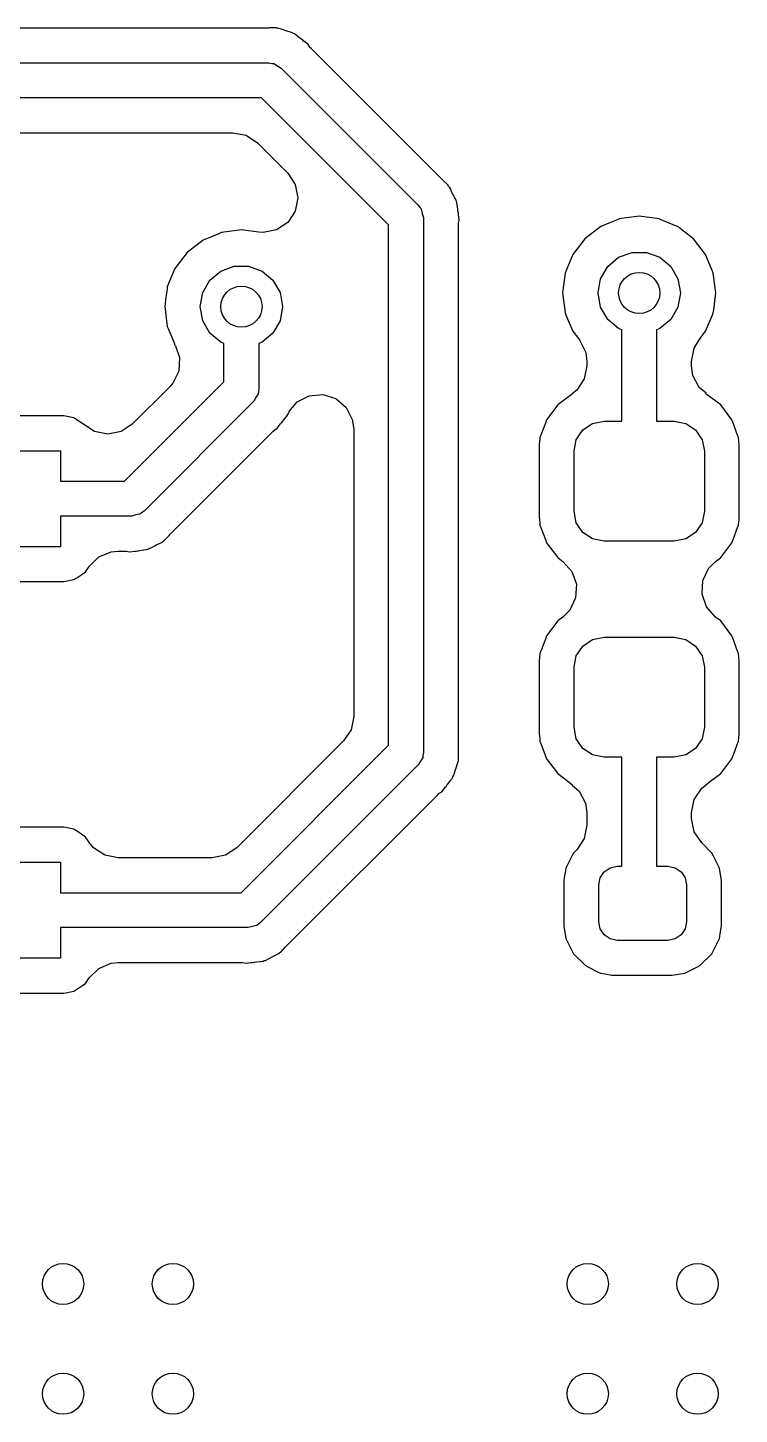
# Model space of a CAD drawing. Extents: x 0.99 to 4.24, y -7.27 to -4.02.
# Drawn here: x 1.3954 to 1.5996, y -5.4301 to -5.0321 of the extents above; entities that cross this region are included whole.
import ezdxf

# ---------------------------------------------------------------- set-up
doc = ezdxf.new("R2010")
doc.units = 0
doc.header["$MEASUREMENT"] = 0
doc.layers.add('BLACK', color=7, linetype='CONTINUOUS')

msp = doc.modelspace()

# ---------------------------------------------------------------- linework, layer by layer
at = {"layer": 'BLACK', "linetype": 'CONTINUOUS'}
for p, q in [((1.46405, -5.03222), (1.32137, -5.03222)), ((1.46444, -5.03222), (1.46405, -5.03222)), ((1.46464, -5.03221), (1.46444, -5.03222)), ((1.46648, -5.03214), (1.46464, -5.03221)), ((1.46677, -5.03222), (1.46648, -5.03214)), ((1.46696, -5.03222), (1.46677, -5.03222)), ((1.46718, -5.03224), (1.46696, -5.03222)), ((1.46778, -5.03245), (1.46718, -5.03224)), ((1.46899, -5.03288), (1.46778, -5.03245)), ((1.46944, -5.03302), (1.46899, -5.03288)), ((1.47048, -5.03333), (1.46944, -5.03302)), ((1.47127, -5.03357), (1.47048, -5.03333)), ((1.47048, -5.03333), (1.47048, -5.03333)), ((1.47156, -5.03378), (1.47127, -5.03357)), ((1.4719, -5.0339), (1.47156, -5.03378)), ((1.4734, -5.03508), (1.4719, -5.0339)), ((1.47378, -5.03536), (1.4734, -5.03508)), ((1.47431, -5.03574), (1.47378, -5.03536)), ((1.47455, -5.03599), (1.47431, -5.03574)), ((1.47459, -5.03602), (1.47455, -5.03599)), ((1.47583, -5.037), (1.47459, -5.03602)), ((1.47628, -5.03769), (1.47583, -5.037)), ((1.47637, -5.03779), (1.47628, -5.03769)), ((1.47669, -5.03813), (1.47637, -5.03779)), ((1.51419, -5.07563), (1.47669, -5.03813)), ((1.31309, -5.04224), (1.46457, -5.04224)), ((1.46457, -5.04224), (1.46545, -5.04237)), ((1.46545, -5.04237), (1.46563, -5.04236)), ((1.46563, -5.04236), (1.46573, -5.04241)), ((1.46573, -5.04241), (1.46599, -5.04245)), ((1.46599, -5.04245), (1.46702, -5.04312)), ((1.46702, -5.04312), (1.4681, -5.04371)), ((1.4681, -5.04371), (1.50747, -5.08308)), ((1.4625, -5.05224), (1.31102, -5.05224)), ((1.49894, -5.08869), (1.4625, -5.05224)), ((1.31154, -5.06226), (1.45422, -5.06226)), ((1.45422, -5.06226), (1.45803, -5.06302)), ((1.45803, -5.06302), (1.46126, -5.06518)), ((1.46126, -5.06518), (1.47, -5.07392)), ((1.47, -5.07392), (1.47216, -5.07715)), ((1.47216, -5.07715), (1.47292, -5.08096)), ((1.51447, -5.0759), (1.51419, -5.07563)), ((1.51597, -5.07728), (1.51447, -5.0759)), ((1.51611, -5.07755), (1.51597, -5.07728)), ((1.51625, -5.07769), (1.51611, -5.07755)), ((1.5164, -5.07786), (1.51625, -5.07769)), ((1.51667, -5.07842), (1.5164, -5.07786)), ((1.47292, -5.08096), (1.47216, -5.08478)), ((1.51722, -5.07958), (1.51667, -5.07842)), ((1.51667, -5.07842), (1.51667, -5.07842)), ((1.51744, -5.08), (1.51722, -5.07958)), ((1.51779, -5.08066), (1.51744, -5.08)), ((1.51834, -5.08168), (1.51779, -5.08066)), ((1.5184, -5.08204), (1.51834, -5.08168)), ((1.51856, -5.08237), (1.5184, -5.08204)), ((1.47216, -5.08478), (1.47, -5.08801)), ((1.50747, -5.08308), (1.50801, -5.08379)), ((1.50801, -5.08379), (1.50814, -5.08391)), ((1.50814, -5.08391), (1.50818, -5.08402)), ((1.50818, -5.08402), (1.50833, -5.08423)), ((1.50833, -5.08423), (1.50859, -5.08543)), ((1.50859, -5.08543), (1.50894, -5.08661)), ((1.51863, -5.08292), (1.51856, -5.08237)), ((1.51878, -5.08426), (1.51863, -5.08292)), ((1.51863, -5.08292), (1.51863, -5.08292)), ((1.51885, -5.08473), (1.51878, -5.08426)), ((1.51896, -5.08537), (1.51885, -5.08473)), ((1.51896, -5.08571), (1.51896, -5.08537)), ((1.51896, -5.08576), (1.51896, -5.08571)), ((1.51915, -5.08733), (1.51896, -5.08576)), ((1.47, -5.08801), (1.46677, -5.09017)), ((1.49894, -5.23809), (1.49894, -5.08869)), ((1.50894, -5.08661), (1.50894, -5.24016)), ((1.51896, -5.08874), (1.51897, -5.08827)), ((1.51896, -5.23964), (1.51896, -5.08874)), ((1.51897, -5.08814), (1.51915, -5.08733)), ((1.51897, -5.08827), (1.51897, -5.08814)), ((1.55986, -5.0892), (1.5553, -5.0927)), ((1.56261, -5.08806), (1.55986, -5.0892)), ((1.56456, -5.08725), (1.56261, -5.08806)), ((1.56517, -5.087), (1.56456, -5.08725)), ((1.56456, -5.08725), (1.56456, -5.08725)), ((1.56581, -5.08691), (1.56517, -5.087)), ((1.57022, -5.08633), (1.56581, -5.08691)), ((1.56581, -5.08691), (1.56581, -5.08691)), ((1.57087, -5.08625), (1.57022, -5.08633)), ((1.57151, -5.08633), (1.57087, -5.08625)), ((1.57592, -5.08691), (1.57151, -5.08633)), ((1.57657, -5.087), (1.57592, -5.08691)), ((1.57592, -5.08691), (1.57592, -5.08691)), ((1.57717, -5.08725), (1.57657, -5.087)), ((1.57968, -5.08829), (1.57717, -5.08725)), ((1.57717, -5.08725), (1.57717, -5.08725)), ((1.58188, -5.0892), (1.57968, -5.08829)), ((1.58239, -5.0896), (1.58188, -5.0892)), ((1.58307, -5.09011), (1.58239, -5.0896)), ((1.44568, -5.09314), (1.44112, -5.09663)), ((1.44811, -5.09213), (1.44568, -5.09314)), ((1.45039, -5.09119), (1.44811, -5.09213)), ((1.45099, -5.09094), (1.45039, -5.09119)), ((1.45039, -5.09119), (1.45039, -5.09119)), ((1.45164, -5.09085), (1.45099, -5.09094)), ((1.45605, -5.09027), (1.45164, -5.09085)), ((1.45164, -5.09085), (1.45164, -5.09085)), ((1.45669, -5.09019), (1.45605, -5.09027)), ((1.45734, -5.09027), (1.45669, -5.09019)), ((1.46166, -5.09084), (1.45734, -5.09027)), ((1.45734, -5.09027), (1.45734, -5.09027)), ((1.46296, -5.09092), (1.46166, -5.09084)), ((1.46677, -5.09017), (1.46296, -5.09092)), ((1.5553, -5.0927), (1.5518, -5.09726)), ((1.58644, -5.0927), (1.58307, -5.09011)), ((1.58994, -5.09726), (1.58644, -5.0927)), ((1.44112, -5.09663), (1.43762, -5.1012)), ((1.55155, -5.09786), (1.54992, -5.10178)), ((1.5518, -5.09726), (1.55155, -5.09786)), ((1.56182, -5.10068), (1.56496, -5.09804)), ((1.56496, -5.09804), (1.56882, -5.09664)), ((1.56882, -5.09664), (1.57292, -5.09664)), ((1.57292, -5.09664), (1.57677, -5.09804)), ((1.57677, -5.09804), (1.57991, -5.10068)), ((1.59019, -5.09786), (1.58994, -5.09726)), ((1.59181, -5.10178), (1.59019, -5.09786)), ((1.43762, -5.1012), (1.43542, -5.10651)), ((1.44765, -5.10461), (1.45079, -5.10198)), ((1.45079, -5.10198), (1.45464, -5.10057)), ((1.45464, -5.10057), (1.45874, -5.10057)), ((1.45874, -5.10057), (1.4626, -5.10198)), ((1.4626, -5.10198), (1.46574, -5.10461)), ((1.54992, -5.10178), (1.5496, -5.10257)), ((1.55977, -5.10423), (1.56182, -5.10068)), ((1.57991, -5.10068), (1.58196, -5.10423)), ((1.59213, -5.10257), (1.59181, -5.10178)), ((1.44559, -5.10817), (1.44765, -5.10461)), ((1.46574, -5.10461), (1.46779, -5.10817)), ((1.54951, -5.10322), (1.54912, -5.10616)), ((1.5496, -5.10257), (1.54951, -5.10322)), ((1.54951, -5.10322), (1.54951, -5.10322)), ((1.55906, -5.10827), (1.55977, -5.10423)), ((1.58196, -5.10423), (1.58268, -5.10827)), ((1.59222, -5.10322), (1.59213, -5.10257)), ((1.59261, -5.10616), (1.59222, -5.10322)), ((1.59222, -5.10322), (1.59222, -5.10322)), ((1.43504, -5.10946), (1.43467, -5.1122)), ((1.43534, -5.10715), (1.43504, -5.10946)), ((1.43542, -5.10651), (1.43534, -5.10715)), ((1.43534, -5.10715), (1.43534, -5.10715)), ((1.44488, -5.1122), (1.44559, -5.10817)), ((1.46779, -5.10817), (1.4685, -5.1122)), ((1.54912, -5.10616), (1.54885, -5.10827)), ((1.54885, -5.10827), (1.54895, -5.10903)), ((1.54895, -5.10903), (1.54948, -5.11309)), ((1.55977, -5.11231), (1.55906, -5.10827)), ((1.58268, -5.10827), (1.58196, -5.11231)), ((1.59225, -5.11309), (1.59278, -5.10903)), ((1.59289, -5.10827), (1.59261, -5.10616)), ((1.59278, -5.10903), (1.59289, -5.10827)), ((1.43467, -5.1122), (1.43476, -5.11285)), ((1.43476, -5.11285), (1.43532, -5.11712)), ((1.44559, -5.11624), (1.44488, -5.1122)), ((1.4685, -5.1122), (1.46779, -5.11624)), ((1.54948, -5.11309), (1.5496, -5.11397)), ((1.5496, -5.11397), (1.54985, -5.11457)), ((1.56182, -5.11586), (1.55977, -5.11231)), ((1.58196, -5.11231), (1.57991, -5.11586)), ((1.59189, -5.11457), (1.59213, -5.11397)), ((1.59213, -5.11397), (1.59225, -5.11309)), ((1.43532, -5.11712), (1.43542, -5.1179)), ((1.43542, -5.1179), (1.43567, -5.11851)), ((1.44765, -5.1198), (1.44559, -5.11624)), ((1.46779, -5.11624), (1.46574, -5.1198)), ((1.54985, -5.11457), (1.54985, -5.11457)), ((1.54985, -5.11457), (1.5505, -5.11614)), ((1.5505, -5.11614), (1.5518, -5.11928)), ((1.56496, -5.1185), (1.56182, -5.11586)), ((1.57991, -5.11586), (1.57677, -5.1185)), ((1.58994, -5.11928), (1.59123, -5.11614)), ((1.59123, -5.11614), (1.59189, -5.11457)), ((1.59189, -5.11457), (1.59189, -5.11457)), ((1.43567, -5.11851), (1.43567, -5.11851)), ((1.43567, -5.11851), (1.43737, -5.12261)), ((1.45079, -5.12243), (1.44765, -5.1198)), ((1.46574, -5.1198), (1.4626, -5.12243)), ((1.5518, -5.11928), (1.55341, -5.12138)), ((1.55341, -5.12138), (1.55379, -5.12187)), ((1.55379, -5.12187), (1.55551, -5.12536)), ((1.56587, -5.11883), (1.56496, -5.1185)), ((1.56587, -5.14508), (1.56587, -5.11883)), ((1.57677, -5.1185), (1.57587, -5.11883)), ((1.57587, -5.11883), (1.57587, -5.14508)), ((1.58664, -5.12412), (1.58794, -5.12187)), ((1.58794, -5.12187), (1.58832, -5.12138)), ((1.58832, -5.12138), (1.58994, -5.11928)), ((1.43737, -5.12261), (1.43737, -5.12261)), ((1.43737, -5.12261), (1.43762, -5.12321)), ((1.43762, -5.12321), (1.43777, -5.12341)), ((1.43777, -5.12341), (1.43894, -5.12683)), ((1.45169, -5.12276), (1.45079, -5.12243)), ((1.45169, -5.13376), (1.45169, -5.12276)), ((1.4626, -5.12243), (1.46169, -5.12276)), ((1.46169, -5.12276), (1.46169, -5.13583)), ((1.55551, -5.12536), (1.55585, -5.12794)), ((1.58589, -5.12794), (1.58664, -5.12412)), ((1.43894, -5.12683), (1.43868, -5.13071)), ((1.55585, -5.12914), (1.55509, -5.13295)), ((1.55585, -5.12794), (1.55585, -5.12914)), ((1.58589, -5.12914), (1.58589, -5.12794)), ((1.58629, -5.13194), (1.58589, -5.12914)), ((1.42313, -5.16232), (1.45169, -5.13376)), ((1.43868, -5.13071), (1.43696, -5.1342)), ((1.55509, -5.13295), (1.55293, -5.13619)), ((1.58808, -5.13538), (1.58629, -5.13194)), ((1.4361, -5.13518), (1.42536, -5.14592)), ((1.43696, -5.1342), (1.4361, -5.13518)), ((1.46149, -5.13725), (1.46082, -5.13828)), ((1.46152, -5.13699), (1.46149, -5.13725)), ((1.46158, -5.13689), (1.46152, -5.13699)), ((1.46169, -5.13583), (1.46157, -5.13671)), ((1.46157, -5.13671), (1.46158, -5.13689)), ((1.47273, -5.13956), (1.47618, -5.13777)), ((1.47618, -5.13777), (1.48005, -5.13743)), ((1.48005, -5.13743), (1.48376, -5.1386)), ((1.55174, -5.13718), (1.54747, -5.14038)), ((1.55293, -5.13619), (1.55169, -5.13712)), ((1.55169, -5.13712), (1.55174, -5.13718)), ((1.59008, -5.13706), (1.58808, -5.13538)), ((1.58999, -5.13718), (1.59008, -5.13706)), ((1.59426, -5.14038), (1.58999, -5.13718)), ((1.46023, -5.13936), (1.42873, -5.17086)), ((1.46082, -5.13828), (1.46023, -5.13936)), ((1.47044, -5.14228), (1.47273, -5.13956)), ((1.48376, -5.1386), (1.48673, -5.1411)), ((1.48673, -5.1411), (1.48852, -5.14455)), ((1.54747, -5.14038), (1.54427, -5.14465)), ((1.59747, -5.14465), (1.59426, -5.14038)), ((1.40571, -5.14352), (1.38527, -5.14352)), ((1.40863, -5.1441), (1.40571, -5.14352)), ((1.40945, -5.14465), (1.40863, -5.1441)), ((1.41045, -5.14532), (1.40945, -5.14465)), ((1.40945, -5.14465), (1.40945, -5.14465)), ((1.41195, -5.14632), (1.41045, -5.14532)), ((1.46792, -5.14585), (1.46795, -5.14581)), ((1.46795, -5.14581), (1.4682, -5.14557)), ((1.4682, -5.14557), (1.46857, -5.14504)), ((1.46857, -5.14504), (1.46885, -5.14466)), ((1.46885, -5.14466), (1.46953, -5.14381)), ((1.46953, -5.14381), (1.46969, -5.1436)), ((1.46953, -5.14381), (1.46953, -5.14381)), ((1.46953, -5.14381), (1.46953, -5.14381)), ((1.46969, -5.1436), (1.47004, -5.14316)), ((1.46969, -5.1436), (1.46969, -5.1436)), ((1.47004, -5.14316), (1.47016, -5.14282)), ((1.47016, -5.14282), (1.47037, -5.14253)), ((1.47037, -5.14253), (1.47044, -5.14228)), ((1.48852, -5.14455), (1.48892, -5.14733)), ((1.54402, -5.14532), (1.54261, -5.14906)), ((1.54427, -5.14465), (1.54402, -5.14532)), ((1.54402, -5.14532), (1.54402, -5.14532)), ((1.55469, -5.1476), (1.55748, -5.14573)), ((1.55748, -5.14573), (1.56078, -5.14508)), ((1.56078, -5.14508), (1.56587, -5.14508)), ((1.57587, -5.14508), (1.58095, -5.14508)), ((1.58095, -5.14508), (1.58425, -5.14573)), ((1.58425, -5.14573), (1.58704, -5.1476)), ((1.59771, -5.14532), (1.59747, -5.14465)), ((1.59912, -5.14906), (1.59771, -5.14532)), ((1.59771, -5.14532), (1.59771, -5.14532)), ((1.41201, -5.1464), (1.41195, -5.14632)), ((1.41451, -5.14808), (1.41201, -5.1464)), ((1.41832, -5.14883), (1.41451, -5.14808)), ((1.42213, -5.14808), (1.41832, -5.14883)), ((1.42536, -5.14592), (1.42213, -5.14808)), ((1.43618, -5.17758), (1.46581, -5.14795)), ((1.46581, -5.14795), (1.46615, -5.14763)), ((1.46615, -5.14763), (1.46625, -5.14754)), ((1.46625, -5.14754), (1.46694, -5.14709)), ((1.46694, -5.14709), (1.46792, -5.14585)), ((1.48892, -5.14733), (1.48892, -5.22981)), ((1.54239, -5.14965), (1.54233, -5.15027)), ((1.54261, -5.14906), (1.54239, -5.14965)), ((1.55282, -5.1504), (1.55469, -5.1476)), ((1.58704, -5.1476), (1.58891, -5.1504)), ((1.59934, -5.14965), (1.59912, -5.14906)), ((1.59912, -5.14906), (1.59912, -5.14906)), ((1.59959, -5.15193), (1.59934, -5.14965)), ((1.34567, -5.15354), (1.40472, -5.15354)), ((1.40472, -5.15354), (1.40472, -5.16232)), ((1.54218, -5.15164), (1.54215, -5.15193)), ((1.54215, -5.15193), (1.54215, -5.17268)), ((1.54233, -5.15027), (1.54218, -5.15164)), ((1.54233, -5.15027), (1.54233, -5.15027)), ((1.55217, -5.15369), (1.55282, -5.1504)), ((1.55217, -5.17092), (1.55217, -5.15369)), ((1.58891, -5.1504), (1.58957, -5.15369)), ((1.58957, -5.15369), (1.58957, -5.17092)), ((1.59959, -5.17268), (1.59959, -5.15193)), ((1.40472, -5.16232), (1.42313, -5.16232)), ((1.4252, -5.17232), (1.40472, -5.17232)), ((1.40472, -5.17232), (1.40472, -5.1811)), ((1.42638, -5.17198), (1.4252, -5.17232)), ((1.42758, -5.17172), (1.42638, -5.17198)), ((1.42779, -5.17156), (1.42758, -5.17172)), ((1.4279, -5.17153), (1.42779, -5.17156)), ((1.42802, -5.17139), (1.4279, -5.17153)), ((1.42873, -5.17086), (1.42802, -5.17139)), ((1.54215, -5.17268), (1.54221, -5.17326)), ((1.54221, -5.17326), (1.54231, -5.17422)), ((1.55282, -5.17421), (1.55217, -5.17092)), ((1.58957, -5.17092), (1.58891, -5.17421)), ((1.59934, -5.17496), (1.59952, -5.17326)), ((1.59952, -5.17326), (1.59956, -5.17295)), ((1.59956, -5.17295), (1.59959, -5.17268)), ((1.59956, -5.17295), (1.59956, -5.17295)), ((1.43591, -5.17786), (1.43618, -5.17758)), ((1.54231, -5.17422), (1.54239, -5.17496)), ((1.54239, -5.17496), (1.54261, -5.17554)), ((1.54261, -5.17554), (1.54261, -5.17554)), ((1.54261, -5.17554), (1.54393, -5.17906)), ((1.55469, -5.17701), (1.55282, -5.17421)), ((1.55748, -5.17887), (1.55469, -5.17701)), ((1.58704, -5.17701), (1.58425, -5.17887)), ((1.58891, -5.17421), (1.58704, -5.17701)), ((1.59782, -5.17901), (1.59912, -5.17554)), ((1.59912, -5.17554), (1.59934, -5.17496)), ((1.59912, -5.17554), (1.59912, -5.17554)), ((1.40472, -5.1811), (1.34567, -5.1811)), ((1.43013, -5.18173), (1.43181, -5.18082)), ((1.43181, -5.18082), (1.43223, -5.18061)), ((1.43223, -5.18061), (1.43339, -5.18005)), ((1.43339, -5.18005), (1.43395, -5.17978)), ((1.43395, -5.17978), (1.43412, -5.17964)), ((1.43412, -5.17964), (1.43426, -5.1795)), ((1.43426, -5.1795), (1.43453, -5.17935)), ((1.43453, -5.17935), (1.43591, -5.17786)), ((1.54393, -5.17906), (1.54427, -5.17995)), ((1.54427, -5.17995), (1.54747, -5.18423)), ((1.56078, -5.17953), (1.55748, -5.17887)), ((1.58095, -5.17953), (1.56078, -5.17953)), ((1.58425, -5.17887), (1.58095, -5.17953)), ((1.59426, -5.18423), (1.59747, -5.17995)), ((1.59747, -5.17995), (1.59782, -5.17901)), ((1.41299, -5.18677), (1.41574, -5.18402)), ((1.41574, -5.18402), (1.41933, -5.18253)), ((1.41933, -5.18253), (1.42127, -5.18234)), ((1.42127, -5.18234), (1.42307, -5.18234)), ((1.42307, -5.18234), (1.42354, -5.18235)), ((1.42354, -5.18235), (1.42367, -5.18236)), ((1.42367, -5.18236), (1.42448, -5.18253)), ((1.42448, -5.18253), (1.4253, -5.18244)), ((1.4253, -5.18244), (1.42605, -5.18235)), ((1.4253, -5.18244), (1.4253, -5.18244)), ((1.42605, -5.18235), (1.4261, -5.18234)), ((1.4261, -5.18234), (1.42644, -5.18234)), ((1.42644, -5.18234), (1.42685, -5.18227)), ((1.42685, -5.18227), (1.42708, -5.18224)), ((1.42685, -5.18227), (1.42685, -5.18227)), ((1.42708, -5.18224), (1.42755, -5.18217)), ((1.42755, -5.18217), (1.42863, -5.18204)), ((1.42863, -5.18204), (1.42863, -5.18204)), ((1.42863, -5.18204), (1.42863, -5.18204)), ((1.42863, -5.18204), (1.42863, -5.18204)), ((1.42863, -5.18204), (1.42867, -5.18204)), ((1.42867, -5.18204), (1.42945, -5.18195)), ((1.42945, -5.18195), (1.42977, -5.18179)), ((1.42977, -5.18179), (1.43013, -5.18173)), ((1.54747, -5.18423), (1.54804, -5.18465)), ((1.54804, -5.18465), (1.54895, -5.18534)), ((1.54895, -5.18534), (1.55155, -5.18823)), ((1.59079, -5.18733), (1.59278, -5.18534)), ((1.59278, -5.18534), (1.5937, -5.18465)), ((1.5937, -5.18465), (1.59426, -5.18423)), ((1.40945, -5.19), (1.41113, -5.18887)), ((1.41113, -5.18887), (1.41195, -5.18833)), ((1.41195, -5.18833), (1.41299, -5.18677)), ((1.55155, -5.18823), (1.55284, -5.19189)), ((1.58911, -5.19084), (1.59079, -5.18733)), ((1.3752, -5.19112), (1.40571, -5.19112)), ((1.40571, -5.19112), (1.40679, -5.19091)), ((1.40679, -5.19091), (1.40767, -5.19073)), ((1.40767, -5.19073), (1.40863, -5.19054)), ((1.40767, -5.19073), (1.40767, -5.19073)), ((1.40863, -5.19054), (1.40945, -5.19)), ((1.40945, -5.19), (1.40945, -5.19)), ((1.55284, -5.19189), (1.55263, -5.19578)), ((1.5889, -5.19472), (1.58911, -5.19084)), ((1.55263, -5.19578), (1.55095, -5.19928)), ((1.59019, -5.19838), (1.5889, -5.19472)), ((1.54895, -5.20128), (1.54747, -5.20239)), ((1.55095, -5.19928), (1.54895, -5.20128)), ((1.59278, -5.20128), (1.59019, -5.19838)), ((1.59426, -5.20239), (1.59278, -5.20128)), ((1.54747, -5.20239), (1.54427, -5.20666)), ((1.59747, -5.20666), (1.59426, -5.20239)), ((1.54402, -5.20732), (1.54261, -5.21107)), ((1.54427, -5.20666), (1.54402, -5.20732)), ((1.54402, -5.20732), (1.54402, -5.20732)), ((1.55469, -5.20961), (1.55748, -5.20774)), ((1.55748, -5.20774), (1.56078, -5.20709)), ((1.56078, -5.20709), (1.58095, -5.20709)), ((1.58095, -5.20709), (1.58425, -5.20774)), ((1.58425, -5.20774), (1.58704, -5.20961)), ((1.59771, -5.20732), (1.59747, -5.20666)), ((1.59912, -5.21107), (1.59771, -5.20732)), ((1.59771, -5.20732), (1.59771, -5.20732)), ((1.54239, -5.21166), (1.54215, -5.21393)), ((1.54261, -5.21107), (1.54239, -5.21166)), ((1.55217, -5.2157), (1.55282, -5.2124)), ((1.55282, -5.2124), (1.55469, -5.20961)), ((1.58704, -5.20961), (1.58891, -5.2124)), ((1.58891, -5.2124), (1.58957, -5.2157)), ((1.59934, -5.21166), (1.59912, -5.21107)), ((1.59912, -5.21107), (1.59912, -5.21107)), ((1.59959, -5.21393), (1.59934, -5.21166)), ((1.54215, -5.21393), (1.54215, -5.23469)), ((1.55217, -5.23292), (1.55217, -5.2157)), ((1.58957, -5.2157), (1.58957, -5.23292)), ((1.59959, -5.23469), (1.59959, -5.21393)), ((1.48892, -5.22981), (1.48816, -5.23362)), ((1.55282, -5.23622), (1.55217, -5.23292)), ((1.58957, -5.23292), (1.58891, -5.23622)), ((1.486, -5.23685), (1.45536, -5.2675)), ((1.48816, -5.23362), (1.486, -5.23685)), ((1.54215, -5.23469), (1.54223, -5.2355)), ((1.54223, -5.2355), (1.54232, -5.23625)), ((1.54232, -5.23625), (1.54239, -5.23697)), ((1.54239, -5.23697), (1.54261, -5.23755)), ((1.55469, -5.23901), (1.55282, -5.23622)), ((1.58891, -5.23622), (1.58704, -5.23901)), ((1.59912, -5.23755), (1.59934, -5.23697)), ((1.59934, -5.23697), (1.59946, -5.23589)), ((1.59946, -5.23589), (1.59956, -5.23496)), ((1.59956, -5.23495), (1.59959, -5.23469)), ((1.59956, -5.23496), (1.59956, -5.23495)), ((1.45659, -5.28043), (1.49894, -5.23809)), ((1.50877, -5.24132), (1.50873, -5.24158)), ((1.50882, -5.24122), (1.50877, -5.24132)), ((1.50894, -5.24016), (1.50881, -5.24104)), ((1.50881, -5.24104), (1.50882, -5.24122)), ((1.51896, -5.24003), (1.51896, -5.23964)), ((1.51904, -5.24207), (1.51896, -5.24003)), ((1.54261, -5.23755), (1.54261, -5.23755)), ((1.54261, -5.23755), (1.54388, -5.24094)), ((1.54388, -5.24094), (1.54427, -5.24196)), ((1.55748, -5.24088), (1.55469, -5.23901)), ((1.56078, -5.24154), (1.55748, -5.24088)), ((1.58425, -5.24088), (1.58095, -5.24154)), ((1.58704, -5.23901), (1.58425, -5.24088)), ((1.59747, -5.24196), (1.59818, -5.24005)), ((1.59818, -5.24005), (1.59912, -5.23755)), ((1.59912, -5.23755), (1.59912, -5.23755)), ((1.50747, -5.24369), (1.4622, -5.28897)), ((1.50806, -5.24261), (1.50747, -5.24369)), ((1.50873, -5.24158), (1.50806, -5.24261)), ((1.51785, -5.24607), (1.51816, -5.24503)), ((1.51816, -5.24503), (1.5183, -5.24458)), ((1.5183, -5.24458), (1.51873, -5.24337)), ((1.51873, -5.24337), (1.51894, -5.24278)), ((1.51873, -5.24337), (1.51873, -5.24337)), ((1.51894, -5.24278), (1.51896, -5.24256)), ((1.51896, -5.24236), (1.51904, -5.24207)), ((1.51896, -5.24256), (1.51896, -5.24236)), ((1.54427, -5.24196), (1.54747, -5.24623)), ((1.56587, -5.24154), (1.56078, -5.24154)), ((1.56587, -5.27283), (1.56587, -5.24154)), ((1.58095, -5.24154), (1.57587, -5.24154)), ((1.57587, -5.24154), (1.57587, -5.27283)), ((1.59426, -5.24623), (1.59747, -5.24196)), ((1.51582, -5.24937), (1.5161, -5.24899)), ((1.5161, -5.24899), (1.51677, -5.24814)), ((1.51677, -5.24814), (1.51693, -5.24793)), ((1.51677, -5.24814), (1.51677, -5.24814)), ((1.51677, -5.24814), (1.51677, -5.24814)), ((1.51693, -5.24793), (1.51728, -5.24749)), ((1.51693, -5.24793), (1.51693, -5.24793)), ((1.51728, -5.24749), (1.5174, -5.24715)), ((1.5174, -5.24715), (1.51761, -5.24686)), ((1.51761, -5.24686), (1.51785, -5.24607)), ((1.51785, -5.24607), (1.51785, -5.24607)), ((1.54747, -5.24623), (1.55036, -5.2484)), ((1.55036, -5.2484), (1.55174, -5.24943)), ((1.58999, -5.24943), (1.59137, -5.2484)), ((1.59137, -5.2484), (1.59426, -5.24623)), ((1.46965, -5.29569), (1.51305, -5.25228)), ((1.51305, -5.25228), (1.51339, -5.25196)), ((1.51339, -5.25196), (1.51349, -5.25187)), ((1.51349, -5.25187), (1.51419, -5.25142)), ((1.51419, -5.25142), (1.51516, -5.25018)), ((1.51516, -5.25018), (1.5152, -5.25014)), ((1.5152, -5.25014), (1.51544, -5.2499)), ((1.51544, -5.2499), (1.51568, -5.24955)), ((1.51568, -5.24955), (1.51582, -5.24937)), ((1.55174, -5.24943), (1.55165, -5.24955)), ((1.55165, -5.24955), (1.55365, -5.25123)), ((1.55365, -5.25123), (1.55545, -5.25467)), ((1.58664, -5.25366), (1.5888, -5.25043)), ((1.5888, -5.25043), (1.59004, -5.2495)), ((1.59004, -5.2495), (1.58999, -5.24943)), ((1.55545, -5.25467), (1.55585, -5.25747)), ((1.58589, -5.25747), (1.58664, -5.25366)), ((1.55585, -5.26106), (1.55509, -5.26487)), ((1.55585, -5.25747), (1.55585, -5.26106)), ((1.58589, -5.25909), (1.58589, -5.25747)), ((1.58664, -5.2629), (1.58589, -5.25909)), ((1.40571, -5.26163), (1.3752, -5.26163)), ((1.40863, -5.26222), (1.40571, -5.26163)), ((1.40945, -5.26276), (1.40863, -5.26222)), ((1.41049, -5.26346), (1.40945, -5.26276)), ((1.40945, -5.26276), (1.40945, -5.26276)), ((1.41195, -5.26443), (1.41049, -5.26346)), ((1.41249, -5.26525), (1.41195, -5.26443)), ((1.55509, -5.26487), (1.55293, -5.2681)), ((1.5888, -5.26613), (1.58664, -5.2629)), ((1.41299, -5.26599), (1.41249, -5.26525)), ((1.41249, -5.26525), (1.41249, -5.26525)), ((1.41423, -5.2675), (1.41299, -5.26599)), ((1.41746, -5.26966), (1.41423, -5.2675)), ((1.45536, -5.2675), (1.45213, -5.26966)), ((1.55201, -5.26902), (1.55165, -5.26972)), ((1.55293, -5.2681), (1.55201, -5.26902)), ((1.59169, -5.26902), (1.5888, -5.26613)), ((1.59205, -5.26972), (1.59169, -5.26902)), ((1.34567, -5.27165), (1.40472, -5.27165)), ((1.40472, -5.27165), (1.40472, -5.28043)), ((1.42127, -5.27041), (1.41746, -5.26966)), ((1.44831, -5.27041), (1.42127, -5.27041)), ((1.45213, -5.26966), (1.44831, -5.27041)), ((1.55059, -5.2718), (1.5498, -5.27335)), ((1.55165, -5.26972), (1.55059, -5.2718)), ((1.55165, -5.26972), (1.55165, -5.26972)), ((1.56253, -5.27324), (1.56457, -5.27283)), ((1.56457, -5.27283), (1.56587, -5.27283)), ((1.57587, -5.27283), (1.57913, -5.27283)), ((1.57913, -5.27283), (1.58117, -5.27324)), ((1.59311, -5.2718), (1.59205, -5.26972)), ((1.59205, -5.26972), (1.59205, -5.26972)), ((1.5939, -5.27335), (1.59311, -5.2718)), ((1.54946, -5.27552), (1.54923, -5.27694)), ((1.54923, -5.27694), (1.54923, -5.28999)), ((1.54968, -5.27413), (1.54946, -5.27552)), ((1.5498, -5.27335), (1.54968, -5.27413)), ((1.55925, -5.27815), (1.55966, -5.27612)), ((1.55966, -5.27612), (1.56081, -5.27439)), ((1.56081, -5.27439), (1.56253, -5.27324)), ((1.58117, -5.27324), (1.58289, -5.27439)), ((1.58289, -5.27439), (1.58404, -5.27612)), ((1.58404, -5.27612), (1.58445, -5.27815)), ((1.59447, -5.27694), (1.5939, -5.27335)), ((1.59447, -5.28999), (1.59447, -5.27694)), ((1.40472, -5.28043), (1.45659, -5.28043)), ((1.55925, -5.28878), (1.55925, -5.27815)), ((1.58445, -5.27815), (1.58445, -5.28878)), ((1.4622, -5.28897), (1.46148, -5.2895)), ((1.55966, -5.29081), (1.55925, -5.28878)), ((1.58445, -5.28878), (1.58404, -5.29081)), ((1.45866, -5.29043), (1.40472, -5.29043)), ((1.40472, -5.29043), (1.40472, -5.29921)), ((1.45984, -5.29009), (1.45866, -5.29043)), ((1.46105, -5.28983), (1.45984, -5.29009)), ((1.46125, -5.28967), (1.46105, -5.28983)), ((1.46136, -5.28964), (1.46125, -5.28967)), ((1.46148, -5.2895), (1.46136, -5.28964)), ((1.54923, -5.28999), (1.5498, -5.29358)), ((1.56081, -5.29254), (1.55966, -5.29081)), ((1.56253, -5.29369), (1.56081, -5.29254)), ((1.58289, -5.29254), (1.58117, -5.29369)), ((1.58404, -5.29081), (1.58289, -5.29254)), ((1.5939, -5.29358), (1.5942, -5.29168)), ((1.5942, -5.29168), (1.59441, -5.29037)), ((1.59441, -5.29037), (1.59447, -5.28999)), ((1.59441, -5.29037), (1.59441, -5.29037)), ((1.46799, -5.29746), (1.46938, -5.29597)), ((1.46938, -5.29597), (1.46965, -5.29569)), ((1.5498, -5.29358), (1.55016, -5.29428)), ((1.55016, -5.29428), (1.55165, -5.29721)), ((1.56457, -5.29409), (1.56253, -5.29369)), ((1.57913, -5.29409), (1.56457, -5.29409)), ((1.58117, -5.29369), (1.57913, -5.29409)), ((1.59205, -5.29721), (1.59354, -5.29428)), ((1.59354, -5.29428), (1.5939, -5.29358)), ((1.59354, -5.29428), (1.59354, -5.29428)), ((1.40472, -5.29921), (1.34567, -5.29921)), ((1.41574, -5.30213), (1.41933, -5.30064)), ((1.41933, -5.30064), (1.42127, -5.30045)), ((1.42127, -5.30045), (1.45653, -5.30045)), ((1.45653, -5.30045), (1.457, -5.30046)), ((1.457, -5.30046), (1.45714, -5.30047)), ((1.45714, -5.30047), (1.45794, -5.30064)), ((1.45794, -5.30064), (1.45876, -5.30055)), ((1.45876, -5.30055), (1.45951, -5.30046)), ((1.45876, -5.30055), (1.45876, -5.30055)), ((1.45951, -5.30046), (1.45956, -5.30045)), ((1.45956, -5.30045), (1.45991, -5.30045)), ((1.45991, -5.30045), (1.46031, -5.30039)), ((1.46031, -5.30039), (1.46055, -5.30035)), ((1.46031, -5.30039), (1.46031, -5.30039)), ((1.46055, -5.30035), (1.46101, -5.30028)), ((1.46101, -5.30028), (1.46209, -5.30015)), ((1.46209, -5.30015), (1.46209, -5.30015)), ((1.46209, -5.30015), (1.46209, -5.30015)), ((1.46209, -5.30015), (1.46209, -5.30015)), ((1.46209, -5.30015), (1.46213, -5.30015)), ((1.46213, -5.30015), (1.46291, -5.30006)), ((1.46291, -5.30006), (1.46324, -5.2999)), ((1.46324, -5.2999), (1.46359, -5.29984)), ((1.46359, -5.29984), (1.46528, -5.29893)), ((1.46528, -5.29893), (1.46569, -5.29872)), ((1.46569, -5.29872), (1.46685, -5.29816)), ((1.46685, -5.29816), (1.46742, -5.29789)), ((1.46742, -5.29789), (1.46759, -5.29775)), ((1.46759, -5.29775), (1.46773, -5.29761)), ((1.46773, -5.29761), (1.46799, -5.29746)), ((1.55165, -5.29721), (1.55165, -5.29721)), ((1.55165, -5.29721), (1.55201, -5.29791)), ((1.55201, -5.29791), (1.55544, -5.30134)), ((1.58826, -5.30134), (1.59169, -5.29791)), ((1.59169, -5.29791), (1.59205, -5.29721)), ((1.59205, -5.29721), (1.59205, -5.29721)), ((1.41195, -5.30644), (1.41299, -5.30488)), ((1.41299, -5.30488), (1.41574, -5.30213)), ((1.55544, -5.30134), (1.55614, -5.3017)), ((1.55614, -5.3017), (1.55614, -5.3017)), ((1.55614, -5.3017), (1.55907, -5.30319)), ((1.55907, -5.30319), (1.55907, -5.30319)), ((1.55907, -5.30319), (1.55977, -5.30355)), ((1.55977, -5.30355), (1.56098, -5.30374)), ((1.56098, -5.30374), (1.56297, -5.30405)), ((1.56297, -5.30405), (1.56297, -5.30405)), ((1.56297, -5.30405), (1.56336, -5.30411)), ((1.56336, -5.30411), (1.56375, -5.30411)), ((1.56375, -5.30411), (1.57185, -5.30411)), ((1.57185, -5.30411), (1.58034, -5.30411)), ((1.58034, -5.30411), (1.58393, -5.30355)), ((1.58393, -5.30355), (1.58552, -5.30274)), ((1.58552, -5.30274), (1.58756, -5.3017)), ((1.58756, -5.3017), (1.58826, -5.30134)), ((1.58756, -5.3017), (1.58756, -5.3017)), ((1.40679, -5.30902), (1.40767, -5.30884)), ((1.40767, -5.30884), (1.40863, -5.30865)), ((1.40767, -5.30884), (1.40767, -5.30884)), ((1.40863, -5.30865), (1.40945, -5.30811)), ((1.40945, -5.30811), (1.41113, -5.30698)), ((1.40945, -5.30811), (1.40945, -5.30811)), ((1.41113, -5.30698), (1.41195, -5.30644)), ((1.3752, -5.30923), (1.40571, -5.30923)), ((1.40571, -5.30923), (1.40679, -5.30902))]:
    msp.add_line(p, q, dxfattribs=at)
at = {"layer": 'BLACK'}
for centre in [(1.57087, -5.10827), (1.45669, -5.1122), (1.40551, -5.39272), (1.43701, -5.39272), (1.5561, -5.39272), (1.5876, -5.39272), (1.40551, -5.42421), (1.43701, -5.42421), (1.5561, -5.42421), (1.5876, -5.42421)]:
    msp.add_circle(centre, 0.00591, dxfattribs=at)

doc.saveas('drawing.dxf')
